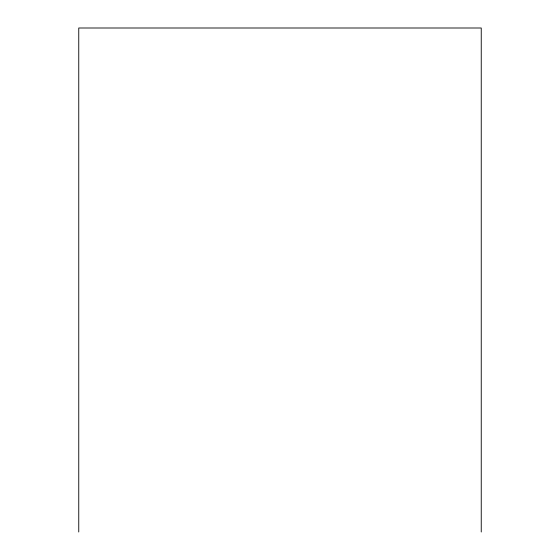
<?xml version="1.0" encoding="UTF-8"?>
<svg xmlns="http://www.w3.org/2000/svg" width="560" height="560" viewBox="0 0 560 560"><rect width="100%" height="100%" fill="white"/><g stroke="black" fill="none" stroke-linecap="round" stroke-linejoin="round"><path stroke-width="0.84" d="M481.243 532L481.243 28L78.757 28L78.757 532"/></g></svg>
